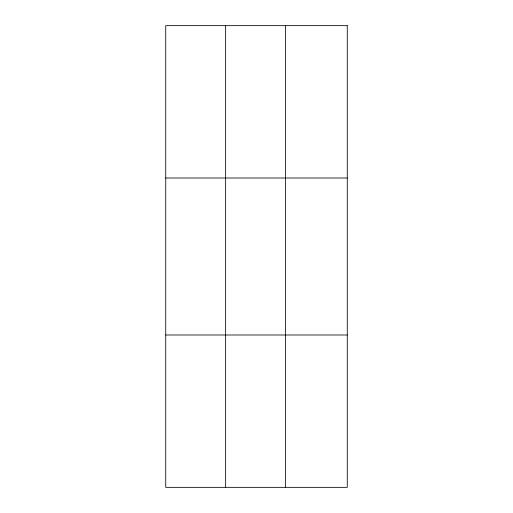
<?xml version="1.0" encoding="UTF-8"?>
<svg xmlns="http://www.w3.org/2000/svg" width="513" height="513" viewBox="0 0 513 513"><rect width="100%" height="100%" fill="white"/><g stroke="black" fill="none" stroke-linecap="round" stroke-linejoin="round"><path stroke-width="0.77" d="M225.643 25.65L225.643 487.35M285.542 25.65L285.542 487.35M165.737 178.011L347.263 178.011M165.737 334.989L347.263 334.989M347.263 25.65L347.263 487.35L165.737 487.35L165.737 25.65L347.263 25.65"/></g></svg>
